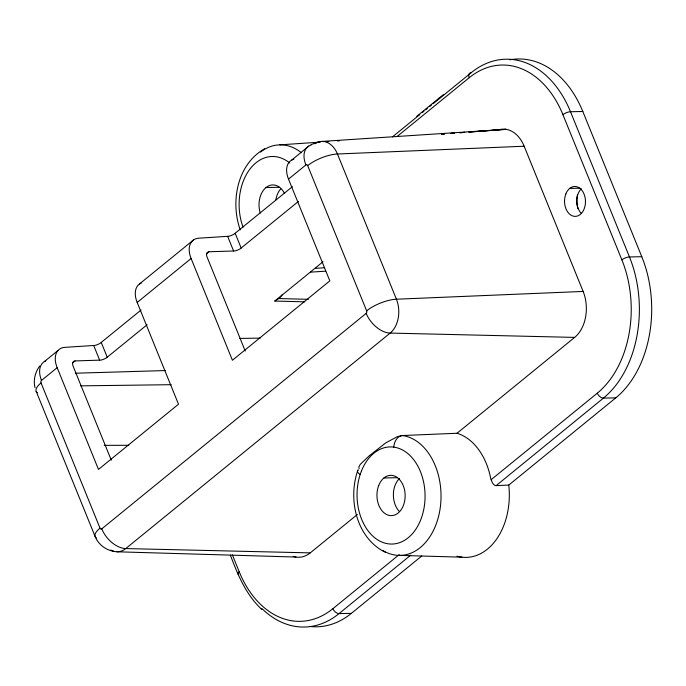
<?xml version="1.0" encoding="UTF-8"?>
<svg xmlns="http://www.w3.org/2000/svg" width="686" height="686" viewBox="0 0 686 686"><rect width="100%" height="100%" fill="white"/><g stroke="black" fill="none" stroke-linecap="round" stroke-linejoin="round"><path stroke-width="1.03" d="M357.869 470.202C347.63 499.185 356.3 538.133 385.558 552.419M39.771 365.947C35.157 372.095 33.1 380.224 35.02 387.762M291.773 160.044L308.743 146.109M44.341 361.599L58.104 350.409M139.498 283.97L193.426 240.023M37.421 392.761A23.015 7.915 -22.1 0 1 41.049 382.942A1.852 1.295 88.9 0 1 41.512 380.421L57.161 367.662A23.015 14.406 50.8 0 1 64.896 347.348L94.719 345.427A5.179 1.655 -23.5 0 0 96.889 344.818L97.129 344.732A7.726 2.47 -23.5 0 0 97.832 344.449L98.535 344.132A5.102 1.629 -23.5 0 0 100.362 343.111L141.093 309.986M57.161 367.662L98.484 469.421L178.497 404.208L137.183 302.449L191.102 258.502A23.015 14.406 50.8 0 1 198.837 238.188L228.661 236.267A5.179 1.655 -23.5 0 0 230.83 235.658L231.062 235.572A7.726 2.47 -23.5 0 0 231.774 235.281L232.468 234.972A5.102 1.629 -23.5 0 0 234.295 233.952L292.433 186.635M191.102 258.502L232.417 360.253L329.829 280.866L288.514 179.115L305.905 164.94A23.015 14.406 50.8 0 1 311.273 145.012M72.622 362.945L75.091 360.93L100.679 360.116A5.179 1.749 -22.5 0 0 102.874 359.55L103.114 359.464A7.726 2.607 -22.5 0 0 103.818 359.19L104.529 358.889A5.102 1.724 -22.5 0 0 106.364 357.895L147.096 324.77M206.546 253.794L209.033 251.771L234.621 250.947A5.179 1.749 -22.5 0 0 236.807 250.39L237.047 250.304A7.726 2.607 -22.5 0 0 237.759 250.03L238.462 249.73A5.102 1.724 -22.5 0 0 240.297 248.735L298.436 201.418M416.762 116.328L443.319 94.685M392.469 136.874L419.841 114.562M422.336 112.53L423.991 111.183M425.654 109.829L427.309 108.474M429.796 106.45L431.46 105.095M433.115 103.74L471.282 72.639A103.586 72.519 88.9 0 1 570.503 111.732L582.826 111.501L641.787 256.71A103.586 72.519 88.9 0 1 615.771 397.871L508.78 485.071A63.301 44.316 88.9 0 1 456.945 556.175M396.937 136.625L469.207 77.724A5.754 3.602 50.8 0 1 471.282 72.639M304.73 301.849L274.786 301.051L322.977 261.778M41.049 382.942L100.01 528.151A1.852 1.295 88.9 0 0 101.777 528.855L366.178 313.365A1.852 1.295 88.9 0 0 366.641 310.844L307.68 165.635A1.852 1.295 88.9 0 0 305.905 164.94M293.205 556.355A33.725 23.607 88.9 0 0 310.252 552.882L357.389 514.466M359.104 468.692L358.864 466.9L360.364 464.259L369.025 456.001L385.815 442.839L397.245 436.708L402.236 435.541L457.03 433.26L574.654 337.401A33.725 23.607 88.9 0 0 583.126 291.439L524.164 146.229A33.725 23.607 88.9 0 0 498.396 129.911M232.383 554.948L239.2 571.738A97.832 68.489 88.9 0 0 332.907 608.662L399.269 554.571M469.207 77.724A97.832 68.489 88.9 0 1 562.914 114.648L621.876 259.857A97.832 68.489 88.9 0 1 597.3 393.172L490.979 479.831A62.495 43.75 88.9 0 0 457.03 433.26M410.717 555.18L339.047 613.593A103.586 72.519 88.9 0 1 261.906 608.551M491.382 479.848A5.848 3.79 72.1 0 0 496.072 485.688L603.44 398.103L615.771 397.871M309.738 626.447A103.586 72.519 88.9 0 0 351.369 613.361L421.753 556.003M264.702 148.733C237.159 164.168 230.187 201.804 240.246 229.853M274.786 301.051L278.756 298.547L308.323 299.328M311.067 144.609L319.307 141.736M450.976 133.393L454.166 133.153M459.474 132.75L464.774 132.355L460.503 132.724M469.018 132.038L475.389 131.558M477.516 131.395L498.739 129.8M450.959 133.427L454.141 133.195M468.992 132.089L506.114 129.337L322.326 141.393M279.691 144.857L320.311 142.122M326.725 141.685L328.868 141.539M337.418 140.964L339.553 140.819M315.431 268.346L324.195 267.772M310.492 272.145L325.267 271.202M496.064 485.619L508.78 485.071M524.164 146.229L337.443 153.998A23.015 7.915 -22.1 0 0 307.68 165.635M583.126 291.439L396.414 299.207A23.015 7.915 -22.1 0 0 366.641 310.844M75.486 373.21L165.326 370.56M260.234 213.012A20.143 14.097 88.9 0 1 266.005 187.544L279.356 187.287M569.714 188.41L579.927 188.213M641.787 256.71L629.465 256.941A5.754 1.981 -22.1 0 0 621.876 259.857M383.928 477.962L397.28 477.705M351.369 613.361L339.047 613.593A5.754 3.602 50.8 0 1 332.907 608.662M239.8 338.404L260.131 338.138M80.596 385.858L171.234 384.692M104.195 445.351L128.771 445.3M574.654 337.401L390.163 333.079A23.015 14.406 50.8 0 1 366.178 313.365M310.252 552.882L125.77 548.568A24.85 17.399 88.9 0 1 110.712 550M399.904 555.403L461.884 557.169M117.083 551.793L295.992 557.049M114.056 551.381C105.678 550.095 98.39 544.418 95.148 536.589L36.187 391.38M261.966 609.622C246.18 595.071 237.742 574.782 230.367 555.085M235.178 233.3L241.18 248.083M227.666 236.387L233.609 251.042M245.236 351.026L206.992 256.847A5.754 3.602 50.8 0 1 209.033 251.771M101.245 342.46L107.248 357.243M93.725 345.555L99.676 360.201M111.295 460.186L73.05 366.015A5.754 3.602 50.8 0 1 75.091 360.93M509.912 59.819A103.586 72.519 88.9 0 1 582.826 111.501M562.914 114.648A5.754 1.981 -22.1 0 1 570.503 111.732L629.465 256.941A103.586 72.519 88.9 0 1 603.44 398.103A5.754 3.602 50.8 0 1 597.3 393.172M393.773 447.135A11.508 8.172 -82.3 0 1 402.348 435.533A60.076 42.052 88.9 0 1 439.863 510.238A60.076 42.052 88.9 0 1 382.831 550.481M238.565 574.336A5.754 1.981 -22.1 0 1 239.2 571.738M137.183 302.449A23.015 14.406 50.8 0 1 141.453 282.898M288.514 179.115A23.015 14.406 50.8 0 1 293.882 159.186M314.788 143.768A24.85 17.399 88.9 0 1 337.443 153.998L396.414 299.207A24.85 17.399 88.9 0 1 390.163 333.079L125.77 548.568A23.015 14.406 50.8 0 1 101.777 528.855M360.167 474.515A11.508 3.644 18 0 1 358.366 469.884M399.055 511.164A20.143 14.097 88.9 0 1 399.492 478.425M96.383 537.97A23.015 7.915 -22.1 0 1 100.01 528.151M41.512 380.421A23.015 14.406 50.8 0 1 45.791 360.87M282.409 294.551A20.666 10.59 -41 0 1 278.816 298.599M266.005 187.544A20.143 14.097 88.9 0 1 284.441 193.281M275.849 199.737A20.143 14.097 88.9 0 1 280.737 188.864M260.517 152.095A60.076 42.052 88.9 0 1 301.36 152.712M243.076 227.246A48.569 34 88.9 0 1 249.352 169.862A48.569 34 88.9 0 1 289.758 163.036M577.895 208.561A20.82 14.578 88.9 0 1 577.483 194.815M581.402 213.483A14.963 10.479 88.9 0 1 581.308 188.761M444.614 133.864L441.424 134.104L444.588 133.907M361.479 470.905A48.569 34 88.9 0 0 391.269 544.049A48.569 34 88.9 0 0 420.389 471.496A48.569 34 88.9 0 0 361.479 470.905M378.706 485.482A20.143 14.097 88.9 0 0 391.294 515.623A20.143 14.097 88.9 0 0 403.136 485.345A20.143 14.097 88.9 0 0 378.706 485.482M565.839 193.992A14.963 10.479 88.9 0 0 575.185 216.39A14.963 10.479 88.9 0 0 583.983 193.898A14.963 10.479 88.9 0 0 565.839 193.992"/></g></svg>
